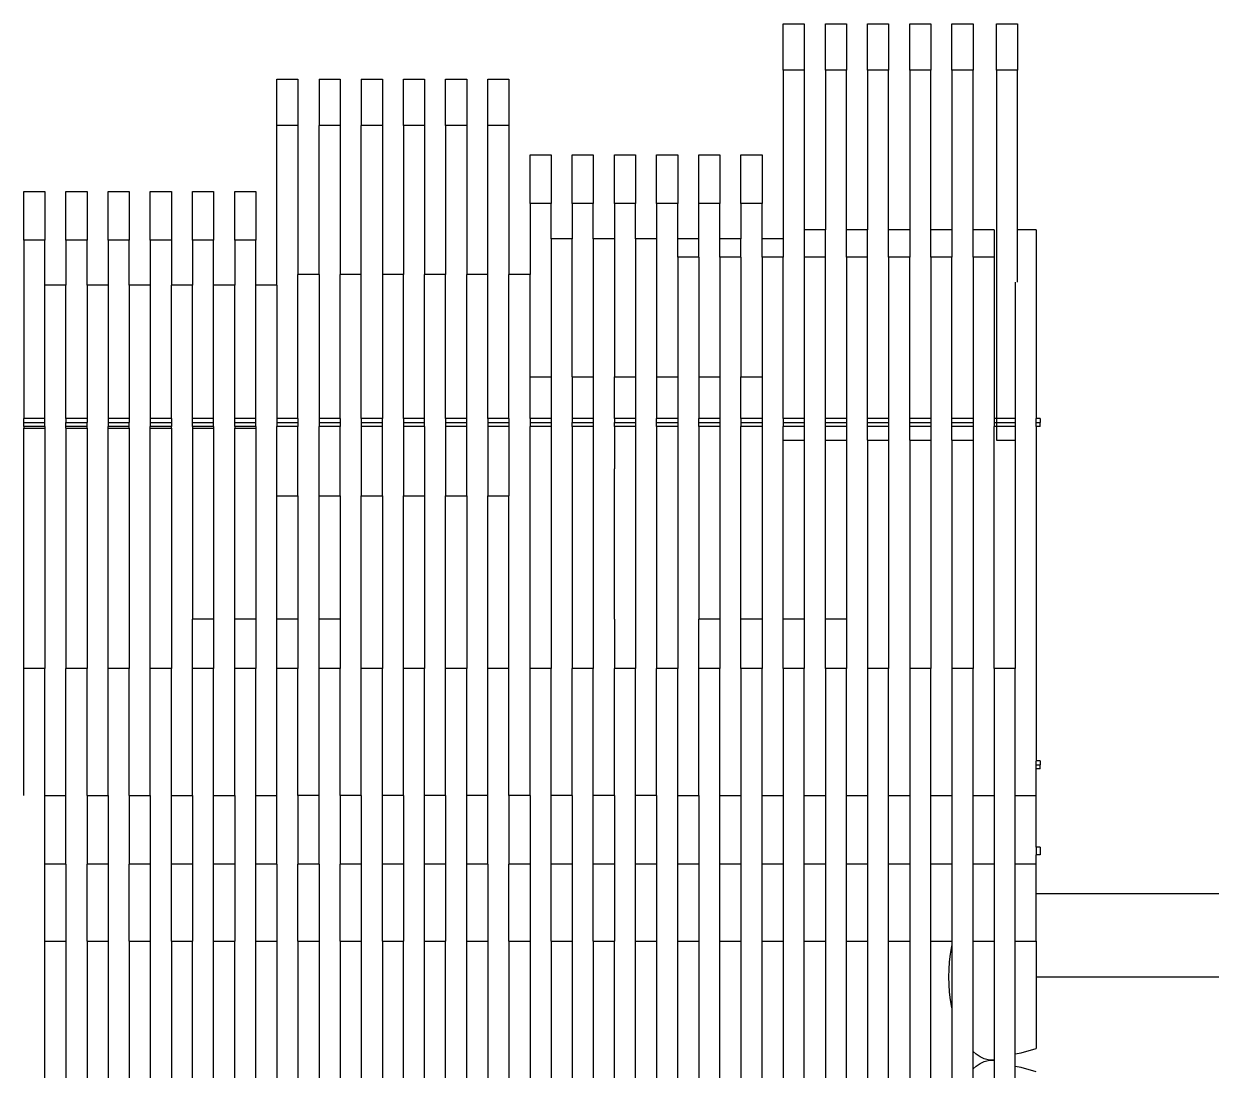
# Model space of a CAD drawing. Extents: x -151 to 185, y -67 to 81.
# Drawn here: x 16.2 to 100.5, y 6.9 to 81.1 of the extents above; entities that cross this region are included whole.
import ezdxf

# ---------------------------------------------------------------- set-up
doc = ezdxf.new("R2010")
doc.units = 0
doc.header["$MEASUREMENT"] = 0
doc.layers.get('0').update_dxf_attribs({"linetype": 'CONTINUOUS'})

msp = doc.modelspace()

# ---------------------------------------------------------------- linework, layer by layer
for p, q in [((70.103, 77.826), (70.103, 81.118)), ((70.103, 81.118), (71.599, 81.118)), ((71.599, 81.118), (71.599, 77.826)), ((73.095, 77.826), (73.095, 81.118)), ((73.095, 81.118), (74.591, 81.118)), ((74.591, 81.118), (74.591, 77.826)), ((76.088, 77.826), (76.088, 81.118)), ((76.088, 81.118), (77.584, 81.118)), ((77.584, 81.118), (77.584, 77.826)), ((79.08, 77.826), (79.08, 81.118)), ((79.08, 81.118), (80.576, 81.118)), ((80.576, 81.118), (80.576, 77.826)), ((82.072, 77.826), (82.072, 81.118)), ((82.072, 81.118), (83.568, 81.118)), ((83.568, 81.118), (83.568, 77.826)), ((85.223, 77.826), (85.223, 81.118)), ((85.223, 81.118), (86.719, 81.118)), ((86.719, 81.118), (86.719, 77.826)), ((71.599, 77.826), (70.103, 77.826)), ((70.103, 77.826), (70.103, 65.853)), ((71.599, 77.826), (71.599, 66.51)), ((74.591, 77.826), (73.095, 77.826)), ((73.095, 77.826), (73.095, 66.51)), ((74.591, 66.51), (74.591, 77.826)), ((76.088, 77.826), (76.087, 66.51)), ((77.584, 77.826), (76.088, 77.826)), ((77.584, 66.51), (77.584, 77.826)), ((80.576, 77.826), (79.08, 77.826)), ((79.08, 77.826), (79.08, 66.51)), ((80.576, 66.51), (80.576, 77.826)), ((83.568, 77.826), (82.072, 77.826)), ((82.072, 77.826), (82.072, 66.51)), ((83.568, 66.51), (83.568, 77.826)), ((86.719, 77.826), (85.223, 77.826)), ((85.223, 77.826), (85.223, 53.11)), ((86.719, 66.51), (86.719, 77.826)), ((34.198, 73.893), (34.198, 77.186)), ((34.198, 77.186), (35.694, 77.186)), ((35.694, 77.186), (35.694, 73.893)), ((37.19, 77.186), (37.19, 73.893)), ((37.19, 77.186), (38.686, 77.186)), ((38.686, 77.186), (38.686, 73.893)), ((40.182, 77.186), (40.182, 73.893)), ((40.182, 77.186), (41.678, 77.186)), ((41.678, 77.186), (41.678, 73.893)), ((43.174, 73.893), (43.174, 77.186)), ((43.174, 77.186), (44.67, 77.186)), ((44.67, 77.186), (44.67, 73.893)), ((46.166, 73.893), (46.166, 77.186)), ((46.166, 77.186), (47.662, 77.186)), ((47.662, 77.186), (47.662, 73.893)), ((49.158, 73.893), (49.158, 77.186)), ((49.158, 77.186), (50.654, 77.186)), ((50.654, 77.186), (50.654, 73.893)), ((35.694, 73.893), (34.198, 73.893)), ((34.198, 62.585), (34.198, 73.893)), ((35.694, 73.893), (35.694, 63.324)), ((38.686, 73.893), (37.19, 73.893)), ((37.19, 63.324), (37.19, 73.893)), ((38.686, 73.893), (38.686, 63.324)), ((41.678, 73.893), (40.182, 73.893)), ((40.182, 63.324), (40.182, 73.893)), ((41.678, 73.893), (41.678, 63.324)), ((44.67, 73.893), (43.174, 73.893)), ((43.174, 73.893), (43.174, 63.324)), ((44.67, 73.893), (44.67, 63.324)), ((47.662, 73.893), (46.166, 73.893)), ((46.166, 73.893), (46.166, 63.324)), ((47.662, 73.893), (47.662, 63.324)), ((50.654, 73.893), (49.158, 73.893)), ((49.158, 63.324), (49.158, 73.893)), ((50.654, 73.893), (50.654, 63.324)), ((52.151, 68.375), (52.151, 71.826)), ((52.151, 71.826), (53.647, 71.826)), ((53.647, 71.826), (53.647, 68.375)), ((55.143, 68.375), (55.143, 71.826)), ((55.143, 71.826), (56.639, 71.826)), ((56.639, 71.826), (56.639, 68.375)), ((58.135, 68.375), (58.135, 71.826)), ((58.135, 71.826), (59.631, 71.826)), ((59.631, 71.826), (59.631, 68.375)), ((61.127, 68.375), (61.127, 71.826)), ((61.127, 71.826), (62.623, 71.826)), ((62.623, 71.826), (62.623, 68.375)), ((64.119, 68.375), (64.119, 71.826)), ((64.119, 71.826), (65.615, 71.826)), ((65.615, 71.826), (65.615, 68.375)), ((67.111, 68.375), (67.111, 71.826)), ((67.111, 71.826), (68.607, 71.826)), ((68.607, 71.826), (68.607, 68.375)), ((16.245, 65.762), (16.245, 69.213)), ((16.245, 69.213), (17.741, 69.213)), ((17.741, 69.213), (17.741, 65.762)), ((19.237, 65.762), (19.237, 69.213)), ((19.237, 69.213), (20.733, 69.213)), ((20.733, 69.213), (20.733, 65.762)), ((22.229, 65.762), (22.229, 69.213)), ((22.229, 69.213), (23.725, 69.213)), ((23.725, 69.213), (23.725, 65.762)), ((25.221, 65.762), (25.221, 69.213)), ((25.221, 69.213), (26.717, 69.213)), ((26.717, 69.213), (26.717, 65.762)), ((28.213, 65.762), (28.213, 69.213)), ((28.213, 69.213), (29.71, 69.213)), ((29.71, 69.213), (29.71, 65.762)), ((31.206, 65.762), (31.206, 69.213)), ((31.206, 69.213), (32.702, 69.213)), ((32.702, 69.213), (32.702, 65.762)), ((53.647, 68.375), (52.151, 68.375)), ((52.151, 68.375), (52.151, 63.324)), ((53.647, 65.853), (53.647, 68.375)), ((56.639, 68.375), (55.143, 68.375)), ((55.143, 68.375), (55.143, 65.853)), ((56.639, 65.853), (56.639, 68.375)), ((59.631, 68.375), (58.135, 68.375)), ((58.135, 68.375), (58.135, 65.853)), ((59.631, 65.853), (59.631, 68.375)), ((62.623, 68.375), (61.127, 68.375)), ((61.127, 68.375), (61.127, 65.853)), ((62.623, 65.853), (62.623, 68.375)), ((65.615, 68.375), (64.119, 68.375)), ((64.119, 65.853), (64.119, 68.375)), ((65.615, 65.853), (65.615, 68.375)), ((68.607, 68.375), (67.111, 68.375)), ((67.111, 68.375), (67.111, 65.853)), ((68.607, 65.853), (68.607, 68.375)), ((17.741, 65.762), (16.245, 65.762)), ((16.245, 65.762), (16.245, 59.063)), ((17.741, 62.585), (17.741, 65.762)), ((20.733, 65.762), (19.237, 65.762)), ((19.237, 65.762), (19.237, 62.585)), ((20.733, 62.585), (20.733, 65.762)), ((23.725, 65.762), (22.229, 65.762)), ((22.229, 65.762), (22.229, 62.585)), ((23.725, 62.585), (23.725, 65.762)), ((26.717, 65.762), (25.221, 65.762)), ((25.221, 65.762), (25.221, 62.585)), ((26.717, 65.762), (26.717, 62.585)), ((28.213, 65.762), (28.213, 62.585)), ((29.71, 65.762), (28.213, 65.762)), ((29.71, 62.585), (29.71, 65.762)), ((32.702, 65.762), (31.206, 65.762)), ((31.206, 65.762), (31.206, 62.585)), ((32.702, 62.585), (32.702, 65.762)), ((55.143, 65.853), (53.647, 65.853)), ((53.647, 65.853), (53.647, 56.069)), ((55.143, 56.069), (55.143, 65.853)), ((58.135, 65.853), (56.639, 65.853)), ((56.639, 65.853), (56.639, 56.069)), ((58.135, 65.853), (58.135, 56.069)), ((61.127, 65.853), (59.631, 65.853)), ((59.631, 65.853), (59.631, 56.069)), ((61.127, 65.853), (61.127, 56.069)), ((64.119, 65.853), (62.623, 65.853)), ((62.623, 64.558), (62.623, 65.853)), ((64.119, 64.558), (64.119, 65.853)), ((67.111, 65.853), (65.615, 65.853)), ((65.615, 64.558), (65.615, 65.853)), ((67.111, 64.558), (67.111, 65.853)), ((70.103, 65.853), (68.607, 65.853)), ((68.607, 64.558), (68.607, 65.853)), ((70.103, 65.853), (70.103, 64.558)), ((73.095, 66.51), (71.599, 66.51)), ((71.599, 66.51), (71.599, 64.558)), ((73.095, 64.558), (73.095, 66.51)), ((76.087, 66.51), (74.591, 66.51)), ((74.591, 64.558), (74.591, 66.51)), ((76.088, 64.558), (76.087, 66.51)), ((79.08, 66.51), (77.584, 66.51)), ((77.584, 64.558), (77.584, 66.51)), ((79.08, 66.51), (79.08, 64.558)), ((82.072, 66.51), (80.576, 66.51)), ((80.576, 64.558), (80.576, 66.51)), ((82.072, 66.51), (82.072, 64.558)), ((85.064, 66.51), (83.568, 66.51)), ((83.568, 64.558), (83.568, 66.51)), ((85.064, 66.51), (85.064, 64.558)), ((88.056, 66.51), (86.719, 66.51)), ((86.719, 62.782), (86.719, 66.51)), ((88.056, 66.51), (88.056, 53.11)), ((64.119, 64.558), (62.623, 64.558)), ((62.623, 64.558), (62.623, 56.069)), ((64.119, 64.558), (64.119, 56.069)), ((67.111, 64.558), (65.615, 64.558)), ((65.615, 64.558), (65.615, 56.069)), ((67.111, 64.558), (67.111, 56.069)), ((70.103, 64.558), (68.607, 64.558)), ((68.607, 64.558), (68.607, 56.069)), ((70.103, 53.11), (70.103, 64.558)), ((73.095, 64.558), (71.599, 64.558)), ((71.599, 64.558), (71.599, 53.11)), ((73.095, 53.122), (73.095, 64.558)), ((76.088, 64.558), (74.591, 64.558)), ((74.591, 64.558), (74.591, 53.11)), ((76.088, 53.122), (76.088, 64.558)), ((79.08, 64.558), (77.584, 64.558)), ((77.584, 64.558), (77.584, 53.11)), ((79.08, 53.122), (79.08, 64.558)), ((82.072, 64.558), (80.576, 64.558)), ((80.576, 64.558), (80.576, 53.11)), ((82.072, 53.122), (82.072, 64.558)), ((85.064, 64.558), (83.568, 64.558)), ((83.568, 64.558), (83.568, 53.11)), ((85.064, 64.558), (85.064, 53.11)), ((37.19, 63.324), (35.694, 63.324)), ((35.694, 53.11), (35.694, 63.324)), ((37.19, 63.324), (37.19, 53.11)), ((40.182, 63.324), (38.686, 63.324)), ((38.686, 53.11), (38.686, 63.324)), ((40.182, 53.11), (40.182, 63.324)), ((43.174, 63.324), (41.678, 63.324)), ((41.678, 63.324), (41.678, 53.11)), ((43.174, 53.11), (43.174, 63.324)), ((46.166, 63.324), (44.67, 63.324)), ((44.67, 53.11), (44.67, 63.324)), ((46.166, 53.11), (46.166, 63.324)), ((49.158, 63.324), (47.662, 63.324)), ((47.662, 53.11), (47.662, 63.324)), ((49.158, 53.11), (49.158, 63.324)), ((52.151, 63.324), (50.654, 63.324)), ((50.654, 53.11), (50.654, 63.324)), ((52.151, 56.069), (52.151, 63.324)), ((19.237, 62.585), (17.741, 62.585)), ((17.741, 53.11), (17.741, 62.585)), ((19.237, 53.11), (19.237, 62.585)), ((22.229, 62.585), (20.733, 62.585)), ((20.733, 62.585), (20.733, 53.11)), ((22.229, 62.585), (22.229, 53.11)), ((25.221, 62.585), (23.725, 62.585)), ((23.725, 62.585), (23.725, 53.11)), ((25.221, 62.585), (25.221, 53.11)), ((28.213, 62.585), (26.717, 62.585)), ((26.717, 53.11), (26.717, 62.585)), ((28.213, 53.11), (28.213, 62.585)), ((31.206, 62.585), (29.71, 62.585)), ((29.71, 53.11), (29.71, 62.585)), ((31.206, 53.11), (31.206, 62.585)), ((34.198, 62.585), (32.702, 62.585)), ((32.702, 53.11), (32.702, 62.585)), ((34.198, 62.585), (34.198, 53.11)), ((86.56, 62.782), (86.56, 53.11)), ((16.245, 59.063), (16.245, 53.11)), ((52.151, 56.069), (53.647, 56.069)), ((52.151, 53.11), (52.151, 56.069)), ((53.647, 56.069), (53.647, 53.11)), ((55.143, 56.069), (56.639, 56.069)), ((55.143, 56.069), (55.143, 53.11)), ((56.639, 56.069), (56.639, 53.11)), ((58.135, 56.069), (59.631, 56.069)), ((58.135, 53.114), (58.135, 56.069)), ((59.631, 56.069), (59.631, 53.11)), ((61.127, 56.069), (62.623, 56.069)), ((61.127, 56.069), (61.127, 53.11)), ((62.623, 56.069), (62.623, 53.11)), ((64.119, 56.069), (65.615, 56.069)), ((64.119, 56.069), (64.119, 53.11)), ((65.615, 56.069), (65.615, 53.11)), ((67.111, 56.069), (68.607, 56.069)), ((67.111, 53.11), (67.111, 56.069)), ((68.607, 56.069), (68.607, 53.11)), ((17.741, 53.11), (16.245, 53.11)), ((16.245, 53.11), (16.245, 53.108)), ((16.245, 52.832), (16.245, 53.108)), ((17.741, 52.832), (17.741, 53.11)), ((20.733, 53.11), (19.237, 53.11)), ((19.237, 53.108), (19.237, 53.11)), ((19.237, 53.108), (19.237, 52.832)), ((20.733, 53.108), (20.733, 53.11)), ((20.733, 53.108), (20.733, 52.832)), ((23.725, 53.11), (22.229, 53.11)), ((22.229, 53.11), (22.229, 52.832)), ((23.725, 53.108), (23.725, 53.11)), ((23.725, 53.108), (23.725, 52.832)), ((26.717, 53.11), (25.221, 53.11)), ((25.221, 53.11), (25.221, 52.832)), ((26.717, 53.108), (26.717, 53.11)), ((26.717, 53.108), (26.717, 52.832)), ((29.71, 53.11), (28.213, 53.11)), ((28.213, 53.11), (28.213, 53.108)), ((28.213, 52.832), (28.213, 53.108)), ((29.71, 52.832), (29.71, 53.11)), ((32.702, 53.11), (31.206, 53.11)), ((31.206, 53.11), (31.206, 53.108)), ((31.206, 52.832), (31.206, 53.108)), ((32.702, 52.832), (32.702, 53.11)), ((35.694, 53.11), (34.198, 53.11)), ((34.198, 53.11), (34.198, 52.832)), ((35.694, 53.11), (35.694, 52.832)), ((38.686, 53.11), (37.19, 53.11)), ((37.19, 53.11), (37.19, 52.832)), ((38.686, 53.11), (38.686, 52.832)), ((41.678, 53.11), (40.182, 53.11)), ((40.182, 53.11), (40.182, 52.832)), ((41.678, 53.11), (41.678, 53.108)), ((41.678, 52.832), (41.678, 53.108)), ((44.67, 53.11), (43.174, 53.11)), ((43.174, 53.108), (43.174, 53.11)), ((43.174, 53.108), (43.174, 52.832)), ((44.67, 52.832), (44.67, 53.11)), ((47.662, 53.11), (46.166, 53.11)), ((46.166, 53.108), (46.166, 53.11)), ((46.166, 53.108), (46.166, 52.832)), ((47.662, 52.832), (47.662, 53.11)), ((50.654, 53.11), (49.158, 53.11)), ((49.158, 53.11), (49.158, 52.832)), ((50.654, 53.11), (50.654, 52.832)), ((53.647, 53.11), (52.151, 53.11)), ((52.151, 53.11), (52.151, 52.832)), ((53.647, 53.108), (53.647, 53.11)), ((53.647, 53.108), (53.647, 52.832)), ((56.639, 53.11), (55.143, 53.11)), ((55.143, 53.11), (55.143, 52.832)), ((56.639, 53.11), (56.639, 52.832)), ((58.135, 53.11), (58.135, 53.114)), ((59.631, 53.11), (58.135, 53.11)), ((58.135, 53.108), (58.135, 53.11)), ((58.135, 53.108), (58.135, 52.832)), ((59.631, 53.11), (59.631, 52.832)), ((62.623, 53.11), (61.127, 53.11)), ((61.127, 53.11), (61.127, 53.108)), ((61.127, 52.832), (61.127, 53.108)), ((62.623, 53.11), (62.623, 52.832)), ((65.615, 53.11), (64.119, 53.11)), ((64.119, 53.11), (64.119, 53.108)), ((64.119, 52.832), (64.119, 53.108)), ((65.615, 53.11), (65.615, 52.832)), ((68.607, 53.11), (67.111, 53.11)), ((67.111, 53.11), (67.111, 52.832)), ((68.607, 53.11), (68.607, 52.832)), ((71.599, 53.11), (70.103, 53.11)), ((70.103, 53.11), (70.103, 52.832)), ((71.599, 53.11), (71.599, 52.832)), ((73.095, 53.122), (73.095, 53.11)), ((74.591, 53.11), (73.095, 53.11)), ((73.095, 53.11), (73.095, 53.108)), ((73.095, 52.832), (73.095, 53.108)), ((74.591, 53.11), (74.591, 52.832)), ((76.088, 53.122), (76.088, 53.11)), ((77.584, 53.11), (76.088, 53.11)), ((76.088, 53.11), (76.088, 53.108)), ((76.088, 52.832), (76.088, 53.108)), ((77.584, 53.11), (77.584, 52.832)), ((79.08, 53.122), (79.08, 53.11)), ((80.576, 53.11), (79.08, 53.11)), ((79.08, 53.11), (79.08, 53.108)), ((79.08, 52.832), (79.08, 53.108)), ((80.576, 53.11), (80.576, 52.832)), ((82.072, 53.122), (82.072, 53.11)), ((83.568, 53.11), (82.072, 53.11)), ((82.072, 53.11), (82.072, 53.108)), ((82.072, 52.832), (82.072, 53.108)), ((83.568, 53.11), (83.568, 52.832)), ((85.223, 53.11), (85.064, 53.11)), ((85.064, 53.11), (85.064, 52.832)), ((85.223, 53.11), (85.223, 53.108)), ((86.56, 53.11), (85.223, 53.11)), ((85.223, 53.106), (85.223, 53.057)), ((86.56, 53.11), (86.56, 52.832)), ((88.338, 53.11), (88.056, 53.11)), ((88.056, 53.11), (88.056, 53.108)), ((88.056, 52.832), (88.056, 53.108)), ((88.338, 53.109), (88.338, 52.832)), ((16.245, 52.832), (17.741, 52.832)), ((16.245, 52.555), (16.245, 52.832)), ((16.245, 52.555), (16.245, 52.553)), ((17.741, 52.553), (16.245, 52.553)), ((16.245, 52.553), (16.245, 52.431)), ((16.245, 52.431), (17.741, 52.431)), ((16.245, 35.375), (16.245, 52.431)), ((17.741, 52.553), (17.741, 52.832)), ((17.741, 52.553), (17.741, 52.431)), ((17.741, 52.431), (17.741, 35.375)), ((19.237, 52.832), (20.733, 52.832)), ((19.237, 52.555), (19.237, 52.832)), ((19.237, 52.553), (19.237, 52.555)), ((20.733, 52.553), (19.237, 52.553)), ((19.237, 52.431), (19.237, 52.553)), ((19.237, 52.431), (20.733, 52.431)), ((19.237, 52.431), (19.237, 35.375)), ((20.733, 52.555), (20.733, 52.832)), ((20.733, 52.553), (20.733, 52.555)), ((20.733, 52.431), (20.733, 52.553)), ((20.733, 52.431), (20.733, 35.375)), ((22.229, 52.832), (23.725, 52.832)), ((22.229, 52.832), (22.229, 52.553)), ((23.725, 52.553), (22.229, 52.553)), ((22.229, 52.431), (22.229, 52.553)), ((22.229, 52.431), (23.725, 52.431)), ((22.229, 35.375), (22.229, 52.431)), ((23.725, 52.555), (23.725, 52.832)), ((23.725, 52.553), (23.725, 52.555)), ((23.725, 52.431), (23.725, 52.553)), ((23.725, 52.431), (23.725, 35.375)), ((25.221, 52.832), (26.717, 52.832)), ((25.221, 52.832), (25.221, 52.553)), ((26.717, 52.553), (25.221, 52.553)), ((25.221, 52.431), (25.221, 52.553)), ((25.221, 52.431), (26.717, 52.431)), ((25.221, 35.375), (25.221, 52.431)), ((26.717, 52.832), (26.717, 52.555)), ((26.717, 52.553), (26.717, 52.555)), ((26.717, 52.431), (26.717, 52.553)), ((26.717, 52.431), (26.717, 35.375)), ((28.213, 52.832), (29.71, 52.832)), ((28.213, 52.555), (28.213, 52.832)), ((28.213, 52.555), (28.213, 52.553)), ((29.71, 52.553), (28.213, 52.553)), ((28.213, 52.553), (28.213, 52.431)), ((28.213, 52.431), (29.71, 52.431)), ((28.213, 52.431), (28.213, 38.879)), ((29.71, 52.553), (29.71, 52.832)), ((29.71, 52.553), (29.71, 52.431)), ((29.71, 52.431), (29.71, 38.879)), ((31.206, 52.832), (32.702, 52.832)), ((31.206, 52.555), (31.206, 52.832)), ((31.206, 52.555), (31.206, 52.553)), ((32.702, 52.553), (31.206, 52.553)), ((31.206, 52.553), (31.206, 52.431)), ((31.206, 52.431), (32.702, 52.431)), ((31.206, 38.879), (31.206, 52.431)), ((32.702, 52.553), (32.702, 52.832)), ((32.702, 52.553), (32.702, 52.431)), ((32.702, 52.431), (32.702, 38.879)), ((34.198, 52.832), (35.694, 52.832)), ((34.198, 52.832), (34.198, 52.553)), ((35.694, 52.553), (34.198, 52.553)), ((34.198, 47.636), (34.198, 52.553)), ((35.694, 52.832), (35.694, 52.553)), ((35.694, 47.636), (35.694, 52.553)), ((37.19, 52.832), (38.686, 52.832)), ((37.19, 52.832), (37.19, 52.553)), ((38.686, 52.553), (37.19, 52.553)), ((37.19, 47.636), (37.19, 52.553)), ((38.686, 52.832), (38.686, 52.553)), ((38.686, 47.636), (38.686, 52.553)), ((40.182, 52.832), (41.678, 52.832)), ((40.182, 52.832), (40.182, 52.553)), ((41.678, 52.553), (40.182, 52.553)), ((40.182, 52.553), (40.182, 47.636)), ((41.678, 52.555), (41.678, 52.832)), ((41.678, 52.555), (41.678, 52.553)), ((41.678, 47.636), (41.678, 52.553)), ((43.174, 52.832), (44.67, 52.832)), ((43.174, 52.832), (43.174, 52.555)), ((43.174, 52.553), (43.174, 52.555)), ((44.67, 52.553), (43.174, 52.553)), ((43.174, 52.553), (43.174, 47.636)), ((44.67, 52.553), (44.67, 52.832)), ((44.67, 52.553), (44.67, 47.636)), ((46.166, 52.832), (47.662, 52.832)), ((46.166, 52.832), (46.166, 52.555)), ((46.166, 52.553), (46.166, 52.555)), ((47.662, 52.553), (46.166, 52.553)), ((46.166, 52.553), (46.166, 47.636)), ((47.662, 52.553), (47.662, 52.832)), ((47.662, 47.636), (47.662, 52.553)), ((49.158, 52.832), (50.654, 52.832)), ((49.158, 52.832), (49.158, 52.553)), ((50.654, 52.553), (49.158, 52.553)), ((49.158, 52.553), (49.158, 47.636)), ((50.654, 52.832), (50.654, 52.553)), ((50.654, 52.553), (50.654, 47.636)), ((52.151, 52.832), (53.647, 52.832)), ((52.151, 52.832), (52.151, 52.553)), ((53.647, 52.553), (52.151, 52.553)), ((52.151, 35.375), (52.151, 52.553)), ((53.647, 52.832), (53.647, 52.555)), ((53.647, 52.553), (53.647, 52.555)), ((53.647, 52.553), (53.647, 35.375)), ((55.143, 52.832), (56.639, 52.832)), ((55.143, 52.553), (55.143, 52.832)), ((56.639, 52.553), (55.143, 52.553)), ((55.143, 52.553), (55.143, 35.375)), ((56.639, 52.832), (56.639, 52.553)), ((56.639, 52.553), (56.639, 35.375)), ((58.135, 52.832), (59.631, 52.832)), ((58.135, 52.555), (58.135, 52.832)), ((58.135, 52.555), (58.135, 52.553)), ((59.631, 52.553), (58.135, 52.553)), ((58.135, 52.553), (58.135, 49.551)), ((59.631, 52.832), (59.631, 52.553)), ((59.631, 52.553), (59.631, 35.375)), ((61.127, 52.832), (62.623, 52.832)), ((61.127, 52.555), (61.127, 52.832)), ((61.127, 52.555), (61.127, 52.553)), ((62.623, 52.553), (61.127, 52.553)), ((61.127, 52.553), (61.127, 35.375)), ((62.623, 52.832), (62.623, 52.553)), ((62.623, 52.553), (62.623, 35.375)), ((64.119, 52.832), (65.615, 52.832)), ((64.119, 52.555), (64.119, 52.832)), ((64.119, 52.555), (64.119, 52.553)), ((65.615, 52.553), (64.119, 52.553)), ((64.119, 52.553), (64.119, 38.879)), ((65.615, 52.832), (65.615, 52.553)), ((65.615, 52.553), (65.615, 38.879)), ((67.111, 52.832), (68.607, 52.832)), ((67.111, 52.832), (67.111, 52.553)), ((68.607, 52.553), (67.111, 52.553)), ((67.111, 38.879), (67.111, 52.553)), ((68.607, 52.832), (68.607, 52.553)), ((68.607, 52.553), (68.607, 38.879)), ((70.103, 52.832), (71.599, 52.832)), ((70.103, 52.832), (70.103, 52.553)), ((71.599, 52.553), (70.103, 52.553)), ((70.103, 51.568), (70.103, 52.553)), ((71.599, 52.832), (71.599, 52.553)), ((71.599, 52.553), (71.599, 51.568)), ((73.095, 52.832), (74.591, 52.832)), ((73.095, 52.555), (73.095, 52.832)), ((73.095, 52.555), (73.095, 52.553)), ((74.591, 52.553), (73.095, 52.553)), ((73.095, 51.568), (73.095, 52.553)), ((74.591, 52.832), (74.591, 52.553)), ((74.591, 52.553), (74.591, 51.568)), ((76.088, 52.832), (77.584, 52.832)), ((76.088, 52.555), (76.088, 52.832)), ((76.088, 52.555), (76.088, 52.553)), ((77.584, 52.553), (76.088, 52.553)), ((76.088, 51.568), (76.088, 52.553)), ((77.584, 52.832), (77.584, 52.553)), ((77.584, 52.553), (77.584, 51.568)), ((79.08, 52.832), (80.576, 52.832)), ((79.08, 52.555), (79.08, 52.832)), ((79.08, 52.555), (79.08, 52.553)), ((80.576, 52.553), (79.08, 52.553)), ((79.08, 51.568), (79.08, 52.553)), ((80.576, 52.832), (80.576, 52.553)), ((80.576, 52.553), (80.576, 51.568)), ((82.072, 52.832), (83.568, 52.832)), ((82.072, 52.555), (82.072, 52.832)), ((82.072, 52.555), (82.072, 52.553)), ((83.568, 52.553), (82.072, 52.553)), ((82.072, 51.568), (82.072, 52.553)), ((83.568, 52.832), (83.568, 52.553)), ((83.568, 52.553), (83.568, 51.568)), ((85.064, 52.832), (85.223, 52.832)), ((85.064, 52.832), (85.064, 52.553)), ((85.064, 35.375), (85.064, 52.553)), ((85.223, 52.553), (85.064, 52.553)), ((85.223, 53.048), (85.223, 53.007)), ((85.223, 52.996), (85.223, 52.947)), ((85.223, 52.934), (85.223, 52.895)), ((85.223, 52.882), (85.223, 52.844)), ((85.223, 52.832), (85.223, 52.781)), ((85.223, 52.832), (86.56, 52.832)), ((85.223, 52.768), (85.223, 52.729)), ((85.223, 52.716), (85.223, 52.667)), ((85.223, 52.656), (85.223, 52.615)), ((85.223, 52.606), (85.223, 52.558)), ((85.223, 52.555), (85.223, 52.553)), ((85.223, 52.553), (85.223, 51.568)), ((86.56, 52.553), (85.223, 52.553)), ((86.56, 52.832), (86.56, 52.553)), ((86.56, 52.553), (86.56, 51.568)), ((88.056, 52.832), (88.338, 52.832)), ((88.056, 52.555), (88.056, 52.832)), ((88.056, 52.555), (88.056, 52.553)), ((88.338, 52.553), (88.056, 52.553)), ((88.056, 52.553), (88.056, 28.829)), ((88.338, 52.554), (88.338, 52.832)), ((70.103, 51.568), (71.599, 51.568)), ((70.103, 38.879), (70.103, 51.568)), ((71.599, 51.568), (71.599, 38.879)), ((73.095, 51.568), (74.591, 51.568)), ((73.095, 38.879), (73.095, 51.568)), ((74.591, 51.568), (74.591, 38.879)), ((76.088, 51.568), (77.584, 51.568)), ((76.088, 51.568), (76.088, 35.375)), ((77.584, 51.568), (77.584, 35.375)), ((79.08, 51.568), (80.576, 51.568)), ((79.08, 51.568), (79.08, 35.375)), ((80.576, 51.568), (80.576, 35.375)), ((82.072, 51.568), (83.568, 51.568)), ((82.072, 51.568), (82.072, 35.375)), ((83.568, 51.568), (83.568, 35.375)), ((85.223, 51.568), (86.56, 51.568)), ((86.56, 51.568), (86.56, 35.375)), ((58.135, 49.545), (58.135, 49.551)), ((58.135, 38.893), (58.135, 49.545)), ((34.198, 47.636), (35.694, 47.636)), ((34.198, 38.879), (34.198, 47.636)), ((35.694, 47.636), (35.694, 38.879)), ((37.19, 47.636), (38.686, 47.636)), ((37.19, 38.879), (37.19, 47.636)), ((38.686, 47.636), (38.686, 38.879)), ((40.182, 47.636), (41.678, 47.636)), ((40.182, 35.375), (40.182, 47.636)), ((41.678, 47.636), (41.678, 35.375)), ((43.174, 47.636), (44.67, 47.636)), ((43.174, 35.375), (43.174, 47.636)), ((44.67, 47.636), (44.67, 35.375)), ((46.166, 47.636), (47.662, 47.636)), ((46.166, 35.375), (46.166, 47.636)), ((47.662, 47.636), (47.662, 35.375)), ((49.158, 47.636), (50.654, 47.636)), ((49.158, 35.375), (49.158, 47.636)), ((50.654, 35.375), (50.654, 47.636)), ((29.71, 38.879), (28.213, 38.879)), ((28.213, 35.375), (28.213, 38.879)), ((29.71, 38.879), (29.71, 35.375)), ((32.702, 38.879), (31.206, 38.879)), ((31.206, 35.375), (31.206, 38.879)), ((32.702, 38.879), (32.702, 35.375)), ((35.694, 38.879), (34.198, 38.879)), ((34.198, 35.375), (34.198, 38.879)), ((35.694, 38.879), (35.694, 35.375)), ((38.686, 38.879), (37.19, 38.879)), ((37.19, 35.375), (37.19, 38.879)), ((38.686, 38.879), (38.686, 35.375)), ((58.135, 38.893), (58.135, 38.885)), ((58.135, 38.885), (58.135, 35.375)), ((65.615, 38.879), (64.119, 38.879)), ((64.119, 35.375), (64.119, 38.879)), ((65.615, 38.879), (65.615, 35.375)), ((68.607, 38.879), (67.111, 38.879)), ((67.111, 35.375), (67.111, 38.879)), ((68.607, 38.879), (68.607, 35.375)), ((71.599, 38.879), (70.103, 38.879)), ((70.103, 35.375), (70.103, 38.879)), ((71.599, 38.879), (71.599, 35.375)), ((74.591, 38.879), (73.095, 38.879)), ((73.095, 35.375), (73.095, 38.879)), ((74.591, 38.879), (74.591, 38.877)), ((74.591, 38.877), (74.591, 35.375)), ((17.741, 35.375), (16.245, 35.375)), ((16.245, 26.365), (16.245, 35.375)), ((17.741, 26.365), (17.741, 35.375)), ((20.733, 35.375), (19.237, 35.375)), ((19.237, 26.365), (19.237, 35.375)), ((20.733, 26.365), (20.733, 35.375)), ((23.725, 35.375), (22.229, 35.375)), ((22.229, 26.365), (22.229, 35.375)), ((23.725, 26.365), (23.725, 35.375)), ((26.717, 35.375), (25.221, 35.375)), ((25.221, 26.365), (25.221, 35.375)), ((26.717, 26.365), (26.717, 35.375)), ((28.213, 26.365), (28.213, 35.375)), ((29.71, 35.375), (28.213, 35.375)), ((29.71, 26.365), (29.71, 35.375)), ((32.702, 35.375), (31.206, 35.375)), ((31.206, 26.365), (31.206, 35.375)), ((32.702, 26.365), (32.702, 35.375)), ((35.694, 35.375), (34.198, 35.375)), ((34.198, 26.365), (34.198, 35.375)), ((35.694, 26.365), (35.694, 35.375)), ((38.686, 35.375), (37.19, 35.375)), ((37.19, 26.365), (37.19, 35.375)), ((38.686, 26.365), (38.686, 35.375)), ((41.678, 35.375), (40.182, 35.375)), ((40.182, 26.365), (40.182, 35.375)), ((41.678, 26.365), (41.678, 35.375)), ((44.67, 35.375), (43.174, 35.375)), ((43.174, 26.365), (43.174, 35.375)), ((44.67, 26.365), (44.67, 35.375)), ((47.662, 35.375), (46.166, 35.375)), ((46.166, 26.365), (46.166, 35.375)), ((47.662, 26.365), (47.662, 35.375)), ((50.654, 35.375), (49.158, 35.375)), ((49.158, 26.365), (49.158, 35.375)), ((50.654, 26.365), (50.654, 35.375)), ((53.647, 35.375), (52.151, 35.375)), ((52.151, 26.365), (52.151, 35.375)), ((53.647, 26.365), (53.647, 35.375)), ((56.639, 35.375), (55.143, 35.375)), ((55.143, 26.365), (55.143, 35.375)), ((56.639, 26.365), (56.639, 35.375)), ((59.631, 35.375), (58.135, 35.375)), ((58.135, 26.365), (58.135, 35.375)), ((59.631, 26.365), (59.631, 35.375)), ((62.623, 35.375), (61.127, 35.375)), ((61.127, 26.365), (61.127, 35.375)), ((62.623, 26.365), (62.623, 35.375)), ((65.615, 35.375), (64.119, 35.375)), ((64.119, 26.365), (64.119, 35.375)), ((65.615, 26.365), (65.615, 35.375)), ((67.111, 35.375), (67.111, 26.365)), ((68.607, 35.375), (67.111, 35.375)), ((68.607, 26.365), (68.607, 35.375)), ((70.103, 35.375), (70.103, 26.365)), ((71.599, 35.375), (70.103, 35.375)), ((71.599, 26.365), (71.599, 35.375)), ((73.095, 35.375), (73.095, 26.365)), ((74.591, 35.375), (73.095, 35.375)), ((74.591, 26.365), (74.591, 35.375)), ((76.088, 35.375), (76.088, 26.365)), ((77.584, 35.375), (76.088, 35.375)), ((77.584, 26.365), (77.584, 35.375)), ((79.08, 35.375), (79.08, 26.365)), ((80.576, 35.375), (79.08, 35.375)), ((80.576, 26.365), (80.576, 35.375)), ((82.072, 35.375), (82.072, 26.365)), ((83.568, 35.375), (82.072, 35.375)), ((83.568, 26.365), (83.568, 35.375)), ((85.064, 35.375), (85.064, 26.365)), ((86.56, 35.375), (85.064, 35.375)), ((86.56, 26.365), (86.56, 35.375)), ((88.338, 28.829), (88.056, 28.829)), ((88.056, 28.829), (88.056, 28.81)), ((88.056, 28.576), (88.056, 28.81)), ((88.338, 28.828), (88.338, 28.551)), ((88.056, 28.576), (88.056, 28.551)), ((88.056, 28.551), (88.338, 28.551)), ((88.056, 28.551), (88.056, 28.538)), ((88.056, 28.272), (88.056, 28.538)), ((88.338, 28.272), (88.056, 28.272)), ((88.056, 26.365), (88.056, 28.272)), ((88.338, 28.273), (88.338, 28.551)), ((17.741, 26.365), (19.237, 26.365)), ((17.741, 21.491), (17.741, 26.365)), ((19.237, 21.491), (19.237, 26.365)), ((20.733, 26.365), (22.229, 26.365)), ((20.733, 26.365), (20.733, 21.491)), ((22.229, 26.365), (22.229, 21.491)), ((23.725, 26.365), (25.221, 26.365)), ((23.725, 26.365), (23.725, 21.491)), ((25.221, 26.365), (25.221, 21.491)), ((26.717, 26.365), (28.213, 26.365)), ((26.717, 21.491), (26.717, 26.365)), ((28.213, 26.365), (28.213, 21.491)), ((29.71, 26.365), (31.206, 26.365)), ((29.71, 21.491), (29.71, 26.365)), ((31.206, 26.365), (31.206, 21.491)), ((32.702, 26.365), (34.198, 26.365)), ((32.702, 21.491), (32.702, 26.365)), ((34.198, 21.491), (34.198, 26.365)), ((37.19, 26.365), (35.694, 26.365)), ((35.694, 26.365), (35.694, 21.491)), ((37.19, 21.491), (37.19, 26.365)), ((40.182, 26.365), (38.686, 26.365)), ((38.686, 26.365), (38.686, 21.491)), ((40.182, 26.365), (40.182, 21.491)), ((43.174, 26.365), (41.678, 26.365)), ((41.678, 21.491), (41.678, 26.365)), ((43.174, 26.365), (43.174, 21.491)), ((46.166, 26.365), (44.67, 26.365)), ((44.67, 21.491), (44.67, 26.365)), ((46.166, 26.365), (46.166, 21.491)), ((49.158, 26.365), (47.662, 26.365)), ((47.662, 21.491), (47.662, 26.365)), ((49.158, 21.491), (49.158, 26.365)), ((52.151, 26.365), (50.654, 26.365)), ((50.654, 26.365), (50.654, 21.491)), ((52.151, 26.365), (52.151, 21.491)), ((55.143, 26.365), (53.647, 26.365)), ((53.647, 21.491), (53.647, 26.365)), ((55.143, 26.365), (55.143, 21.491)), ((58.135, 26.365), (56.639, 26.365)), ((56.639, 21.491), (56.639, 26.365)), ((58.135, 26.365), (58.135, 21.491)), ((59.631, 21.491), (59.631, 26.365)), ((61.127, 26.365), (59.631, 26.365)), ((61.127, 26.365), (61.127, 21.491)), ((62.623, 26.365), (64.119, 26.365)), ((62.623, 21.491), (62.623, 26.365)), ((64.119, 26.365), (64.119, 21.491)), ((65.615, 26.365), (67.111, 26.365)), ((65.615, 21.491), (65.615, 26.365)), ((67.111, 26.365), (67.111, 21.491)), ((68.607, 26.365), (70.103, 26.365)), ((68.607, 21.491), (68.607, 26.365)), ((70.103, 26.365), (70.103, 21.491)), ((71.599, 21.491), (71.599, 26.365)), ((71.599, 26.365), (73.095, 26.365)), ((73.095, 26.365), (73.095, 21.491)), ((74.591, 21.491), (74.591, 26.365)), ((74.591, 26.365), (76.088, 26.365)), ((76.088, 26.365), (76.088, 21.491)), ((77.584, 21.491), (77.584, 26.365)), ((77.584, 26.365), (79.08, 26.365)), ((79.08, 26.365), (79.08, 21.491)), ((80.576, 21.491), (80.576, 26.365)), ((80.576, 26.365), (82.072, 26.365)), ((82.072, 26.365), (82.072, 21.491)), ((83.568, 21.491), (83.568, 26.365)), ((83.568, 26.365), (85.064, 26.365)), ((85.064, 26.365), (85.064, 21.491)), ((86.56, 21.491), (86.56, 26.365)), ((86.56, 26.365), (88.056, 26.365)), ((88.056, 22.718), (88.056, 26.365)), ((88.338, 22.718), (88.056, 22.718)), ((88.056, 22.718), (88.056, 22.161)), ((88.338, 22.161), (88.056, 22.161)), ((88.056, 21.491), (88.056, 22.161)), ((88.338, 22.717), (88.338, 22.162)), ((19.237, 21.491), (17.741, 21.491)), ((17.741, 16.04), (17.741, 21.491)), ((19.237, 21.491), (19.237, 16.04)), ((22.229, 21.491), (20.733, 21.491)), ((20.733, 16.04), (20.733, 21.491)), ((22.229, 21.491), (22.229, 16.04)), ((25.221, 21.491), (23.725, 21.491)), ((23.725, 16.04), (23.725, 21.491)), ((25.221, 21.491), (25.221, 16.04)), ((28.213, 21.491), (26.717, 21.491)), ((26.717, 16.04), (26.717, 21.491)), ((28.213, 21.491), (28.213, 16.04)), ((31.206, 21.491), (29.71, 21.491)), ((29.71, 16.04), (29.71, 21.491)), ((31.206, 21.491), (31.206, 16.04)), ((34.198, 21.491), (32.702, 21.491)), ((32.702, 16.04), (32.702, 21.491)), ((34.198, 21.491), (34.198, 16.04)), ((37.19, 21.491), (35.694, 21.491)), ((35.694, 16.04), (35.694, 21.491)), ((37.19, 21.491), (37.19, 16.04)), ((40.182, 21.491), (38.686, 21.491)), ((38.686, 16.04), (38.686, 21.491)), ((40.182, 21.491), (40.182, 16.04)), ((43.174, 21.491), (41.678, 21.491)), ((41.678, 16.04), (41.678, 21.491)), ((43.174, 21.491), (43.174, 16.04)), ((46.166, 21.491), (44.67, 21.491)), ((44.67, 16.04), (44.67, 21.491)), ((46.166, 21.491), (46.166, 16.04)), ((49.158, 21.491), (47.662, 21.491)), ((47.662, 16.04), (47.662, 21.491)), ((49.158, 21.491), (49.158, 16.04)), ((52.151, 21.491), (50.654, 21.491)), ((50.654, 16.04), (50.654, 21.491)), ((52.151, 21.491), (52.151, 16.04)), ((55.143, 21.491), (53.647, 21.491)), ((53.647, 16.04), (53.647, 21.491)), ((55.143, 21.491), (55.143, 16.04)), ((58.135, 21.491), (56.639, 21.491)), ((56.639, 16.04), (56.639, 21.491)), ((58.135, 21.491), (58.135, 16.04)), ((61.127, 21.491), (59.631, 21.491)), ((59.631, 16.04), (59.631, 21.491)), ((61.127, 21.491), (61.127, 16.04)), ((64.119, 21.491), (62.623, 21.491)), ((62.623, 16.04), (62.623, 21.491)), ((64.119, 21.491), (64.119, 16.04)), ((67.111, 21.491), (65.615, 21.491)), ((65.615, 16.04), (65.615, 21.491)), ((67.111, 21.491), (67.111, 16.04)), ((70.103, 21.491), (68.607, 21.491)), ((68.607, 16.04), (68.607, 21.491)), ((70.103, 21.491), (70.103, 16.04)), ((73.095, 21.491), (71.599, 21.491)), ((71.599, 16.04), (71.599, 21.491)), ((73.095, 21.491), (73.095, 16.04)), ((76.088, 21.491), (74.591, 21.491)), ((74.591, 16.04), (74.591, 21.491)), ((76.088, 21.491), (76.088, 16.04)), ((79.08, 21.491), (77.584, 21.491)), ((77.584, 16.04), (77.584, 21.491)), ((79.08, 21.491), (79.08, 16.04)), ((82.072, 21.491), (80.576, 21.491)), ((80.576, 16.04), (80.576, 21.491)), ((82.072, 21.491), (82.072, 16.04)), ((85.064, 21.491), (83.568, 21.491)), ((83.568, 16.04), (83.568, 21.491)), ((85.064, 21.491), (85.064, 16.04)), ((88.056, 21.491), (86.56, 21.491)), ((86.56, 16.04), (86.56, 21.491)), ((88.056, 19.409), (88.056, 21.491)), ((173.34, 19.409), (88.056, 19.409)), ((88.056, 16.04), (88.056, 19.409)), ((17.741, 16.04), (19.237, 16.04)), ((17.741, -12.984), (17.741, 16.04)), ((19.237, 16.04), (19.237, -12.984)), ((20.733, 16.04), (22.229, 16.04)), ((20.733, 16.04), (20.733, -12.984)), ((22.229, 16.04), (22.229, -12.984)), ((23.725, 16.04), (25.221, 16.04)), ((23.725, 16.04), (23.725, -12.984)), ((25.221, 16.04), (25.221, -12.984)), ((26.717, 16.04), (28.213, 16.04)), ((26.717, 16.04), (26.717, -12.984)), ((28.213, -12.984), (28.213, 16.04)), ((29.71, 16.04), (31.206, 16.04)), ((29.71, -12.984), (29.71, 16.04)), ((31.206, -12.984), (31.206, 16.04)), ((32.702, 16.04), (34.198, 16.04)), ((32.702, -12.984), (32.702, 16.04)), ((34.198, 16.04), (34.198, -12.984)), ((35.694, 16.04), (37.19, 16.04)), ((35.694, 16.04), (35.694, -12.984)), ((37.19, 16.04), (37.19, -12.984)), ((38.686, 16.04), (40.182, 16.04)), ((38.686, 16.04), (38.686, -12.984)), ((40.182, 16.04), (40.182, -12.984)), ((41.678, 16.04), (43.174, 16.04)), ((41.678, 16.04), (41.678, -12.984)), ((43.174, -12.984), (43.174, 16.04)), ((44.67, 16.04), (46.166, 16.04)), ((44.67, -12.984), (44.67, 16.04)), ((46.166, -12.984), (46.166, 16.04)), ((47.662, 16.04), (49.158, 16.04)), ((47.662, -12.984), (47.662, 16.04)), ((49.158, 16.04), (49.158, -12.984)), ((50.654, 16.04), (52.151, 16.04)), ((50.654, 16.04), (50.654, -12.984)), ((52.151, 16.04), (52.151, -12.984)), ((53.647, 16.04), (55.143, 16.04)), ((53.647, 16.04), (53.647, -12.984)), ((55.143, 16.04), (55.143, -12.984)), ((56.639, 16.04), (58.135, 16.04)), ((56.639, 16.04), (56.639, -12.984)), ((58.135, -12.984), (58.135, 16.04)), ((59.631, 16.04), (61.127, 16.04)), ((59.631, -12.984), (59.631, 16.04)), ((61.127, 16.04), (61.127, -12.984)), ((62.623, 16.04), (64.119, 16.04)), ((62.623, -12.984), (62.623, 16.04)), ((64.119, 16.04), (64.119, -12.984)), ((65.615, 16.04), (67.111, 16.04)), ((65.615, -12.984), (65.615, 16.04)), ((67.111, 16.04), (67.111, -12.984)), ((68.607, 16.04), (70.103, 16.04)), ((68.607, -12.984), (68.607, 16.04)), ((70.103, 16.04), (70.103, -12.984)), ((71.599, 16.04), (73.095, 16.04)), ((71.599, -12.984), (71.599, 16.04)), ((73.095, 16.04), (73.095, -12.984)), ((74.591, 16.04), (76.088, 16.04)), ((74.591, -12.984), (74.591, 16.04)), ((76.088, 16.04), (76.087, -12.984)), ((77.584, 16.04), (79.08, 16.04)), ((77.584, -12.984), (77.584, 16.04)), ((79.08, 16.04), (79.08, -12.984)), ((80.576, 16.04), (82.072, 16.04)), ((80.576, -12.984), (80.576, 16.04)), ((82.072, 16.04), (82.072, 15.7)), ((83.568, 16.04), (85.064, 16.04)), ((83.568, 8.211), (83.568, 16.04)), ((85.064, 16.04), (85.064, 7.619)), ((86.56, 16.04), (88.056, 16.04)), ((86.56, 8.038), (86.56, 16.04)), ((88.056, 16.04), (88.056, 13.504)), ((81.969, 15.129), (82.066, 15.677)), ((82.066, 15.677), (82.072, 15.7)), ((82.072, 15.7), (82.072, 11.307)), ((81.863, 14.034), (81.902, 14.578)), ((81.902, 14.578), (81.969, 15.129)), ((81.85, 13.504), (81.863, 14.034)), ((81.863, 12.973), (81.85, 13.504)), ((88.056, 13.504), (184.678, 13.504)), ((88.056, 13.504), (88.056, 8.415)), ((81.902, 12.429), (81.863, 12.973)), ((81.969, 11.879), (81.902, 12.429)), ((82.066, 11.33), (81.969, 11.879)), ((82.072, 11.307), (82.066, 11.33)), ((82.072, 11.307), (82.072, 3.889)), ((83.794, 8.013), (83.568, 8.211)), ((83.568, 6.986), (83.568, 8.211)), ((84.08, 7.826), (83.794, 8.013)), ((84.367, 7.697), (84.08, 7.826)), ((84.65, 7.622), (84.367, 7.697)), ((84.926, 7.598), (84.65, 7.622)), ((84.65, 7.574), (84.926, 7.598)), ((85.064, 7.619), (84.926, 7.598)), ((84.926, 7.598), (85.064, 7.577)), ((85.064, 7.619), (85.064, 7.577)), ((86.56, 8.038), (86.988, 8.126)), ((86.56, 7.158), (86.56, 8.038)), ((86.988, 8.126), (88.056, 8.415)), ((83.568, 6.986), (83.794, 7.184)), ((83.568, -3.6), (83.568, 6.986)), ((83.794, 7.184), (84.08, 7.37)), ((84.08, 7.37), (84.367, 7.5)), ((84.367, 7.5), (84.65, 7.574)), ((85.064, 7.577), (85.064, -4.192)), ((86.988, 7.07), (86.56, 7.158)), ((86.56, -3.773), (86.56, 7.158)), ((88.056, 6.781), (86.988, 7.07))]:
    msp.add_line(p, q)

doc.saveas('drawing.dxf')
